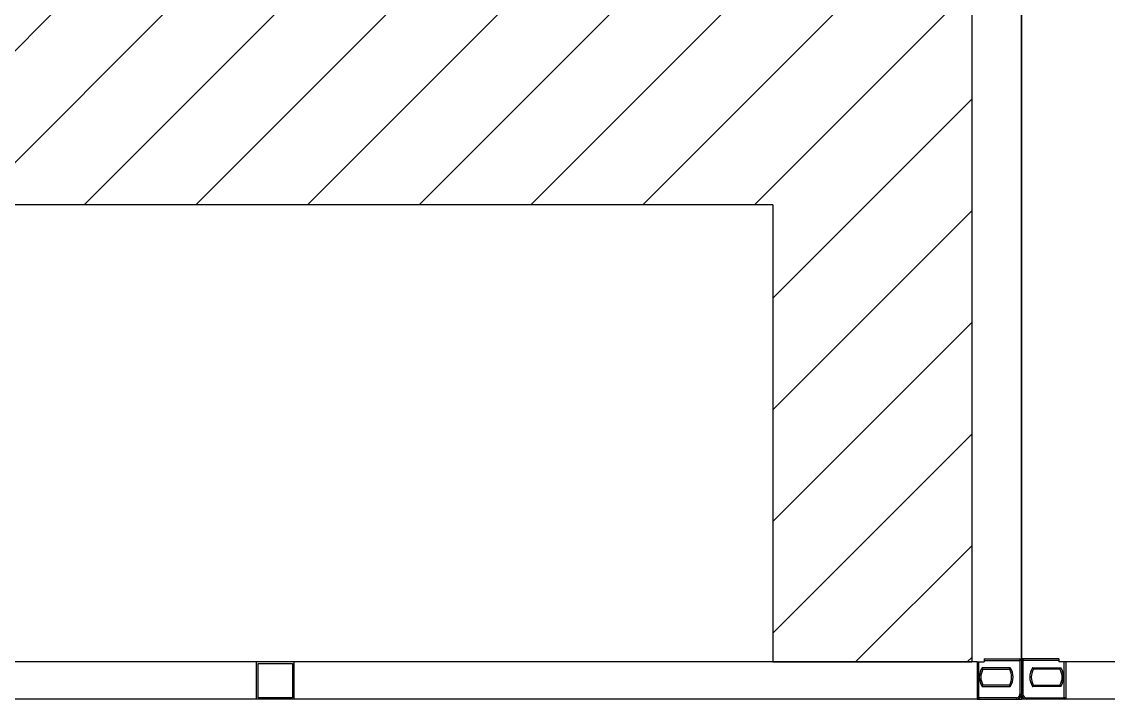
# Model space of a CAD drawing. Header units: millimetres. Extents: x 4133871 to 4440428, y -545651 to -495191.
# Drawn here: x 4274036.5 to 4274298.7, y -500723.1 to -500559.6 of the extents above; entities that cross this region are included whole.
import ezdxf

# ---------------------------------------------------------------- set-up
doc = ezdxf.new("R2010")
doc.units = ezdxf.units.MM
doc.header["$LTSCALE"] = 60

# ---------------------------------------------------------------- blocks, each defined once
blk = doc.blocks.new('KEY PLAN_NEW')
h = blk.add_hatch()
h.set_pattern_fill('ANSI31', color=253, scale=2)
h.set_pattern_definition([(45, (-1396.921, -1800.0236), (-4.490128, 4.490128), [])])
edge = h.paths.add_edge_path()
edge.add_line((-2006.862, -1075.944), (-2006.862, -1091.944))
edge.add_line((-2006.862, -1091.944), (-2067.862, -1091.944))
edge.add_line((-2067.862, -1091.944), (-2067.862, -1375.944))
edge.add_line((-2067.862, -1375.944), (-2006.862, -1375.944))
edge.add_line((-2006.862, -1375.944), (-2006.862, -1391.944))
edge.add_line((-2006.862, -1391.944), (-2007.862, -1391.944))
edge.add_line((-2007.862, -1391.944), (-2007.862, -1488.944))
edge.add_line((-2007.862, -1488.944), (-2008.306, -1488.944))
edge.add_arc((-2028.716, -1493.497), 20.912, 12.57767, 76.57873)
edge.add_line((-2023.862, -1473.157), (-2023.862, -1391.944))
edge.add_line((-2023.862, -1391.944), (-2247.862, -1391.944))
edge.add_line((-2247.862, -1391.944), (-2247.862, -1488.944))
edge.add_line((-2247.862, -1488.944), (-2263.862, -1488.944))
edge.add_line((-2263.862, -1488.944), (-2263.862, -1452.184))
edge.add_line((-2263.862, -1452.184), (-2549.862, -1452.184))
edge.add_line((-2549.862, -1452.184), (-2549.862, -1488.944))
edge.add_line((-2549.862, -1488.944), (-2565.862, -1488.944))
edge.add_line((-2565.862, -1488.944), (-2565.862, -1427.944))
edge.add_line((-2565.862, -1427.944), (-2720.862, -1427.944))
edge.add_line((-2720.862, -1427.944), (-2720.862, -1411.944))
edge.add_line((-2720.862, -1411.944), (-2623.862, -1411.944))
edge.add_line((-2623.862, -1411.944), (-2623.862, -1075.944))
edge.add_line((-2623.862, -1075.944), (-2563.862, -1075.944))
edge.add_line((-2563.862, -1075.944), (-2563.862, -1071.944))
edge.add_line((-2563.862, -1071.944), (-2547.862, -1071.944))
edge.add_line((-2547.862, -1071.944), (-2547.862, -1091.944))
edge.add_line((-2547.862, -1091.944), (-2607.862, -1091.944))
edge.add_line((-2607.862, -1091.944), (-2607.862, -1411.944))
edge.add_line((-2607.862, -1411.944), (-2549.862, -1411.944))
edge.add_line((-2549.862, -1411.944), (-2549.862, -1436.184))
edge.add_line((-2549.862, -1436.184), (-2263.862, -1436.184))
edge.add_line((-2263.862, -1436.184), (-2263.862, -1375.944))
edge.add_line((-2263.862, -1375.944), (-2083.862, -1375.944))
edge.add_line((-2083.862, -1375.944), (-2083.862, -1075.944))
edge.add_line((-2083.862, -1075.944), (-2006.862, -1075.944))
at = {"color": 253}
for p, q in [((-2247.862, -1391.944, 46), (-2247.862, -1488.944, 46)), ((-2243.862, -1488.704, 46), (-2243.862, -1435.184, 46)), ((-2243.862, -1435.184, 46), (-2243.862, -1488.704, 46)), ((-2263.862, -1452.184, 46), (-2549.862, -1452.184, 46)), ((-2263.862, -1452.184, 46), (-2263.862, -1488.944, 46)), ((-2246.862, -1488.704, 46), (-2246.862, -1488.944, 46)), ((-2243.862, -1488.704, 46), (-2243.862, -1491.944, 46)), ((-2243.862, -1488.704, 46), (-2243.862, -1491.944, 46)), ((-2240.862, -1488.704, 46), (-2240.862, -1488.944, 46)), ((-2305.362, -1488.944, 46), (-2362.362, -1488.944, 46)), ((-2302.362, -1488.944, 46), (-2305.362, -1488.944, 46)), ((-2305.362, -1491.944, 46), (-2305.362, -1488.944, 46)), ((-2305.242, -1491.824, 46), (-2305.242, -1489.064, 46)), ((-2305.242, -1489.064, 46), (-2302.482, -1489.064, 46)), ((-2302.482, -1489.064, 46), (-2302.482, -1491.824, 46)), ((-2302.362, -1488.944, 46), (-2302.362, -1491.944, 46)), ((-2247.422, -1488.944, 46), (-2302.362, -1488.944, 46)), ((-2263.862, -1488.944, 46), (-2247.862, -1488.944, 46)), ((-2247.422, -1488.944, 46), (-2246.862, -1488.944, 46)), ((-2240.302, -1488.944, 46), (-2240.862, -1488.944, 46)), ((-2185.362, -1488.944, 46), (-2240.302, -1488.944, 46)), ((-2247.422, -1491.944, 46), (-2540.302, -1491.944, 46)), ((-2302.362, -1491.944, 46), (-2305.362, -1491.944, 46)), ((-2302.482, -1491.824, 46), (-2305.242, -1491.824, 46)), ((-2302.482, -1491.824, 46), (-2305.242, -1491.824, 46)), ((-2247.422, -1491.944, 46), (-2243.862, -1491.944, 46)), ((-2240.302, -1491.944, 46), (-2243.862, -1491.944, 46)), ((-2127.422, -1491.944, 46), (-2240.302, -1491.944, 46))]:
    blk.add_line(p, q, dxfattribs=at)
at = {"color": 253, "linetype": 'Continuous'}
for p, q in [((-2246.862, -1488.704, 46), (-2243.862, -1488.704, 46)), ((-2243.982, -1488.704, 46), (-2243.982, -1488.824, 46)), ((-2240.862, -1488.704, 46), (-2243.862, -1488.704, 46)), ((-2243.742, -1488.704, 46), (-2243.742, -1488.824, 46)), ((-2247.422, -1488.944, 46), (-2247.422, -1491.944, 46)), ((-2247.302, -1491.824, 46), (-2247.302, -1488.944, 46)), ((-2244.761, -1489.409, 46), (-2247.023, -1489.409, 46)), ((-2246.957, -1489.529, 46), (-2244.827, -1489.529, 46)), ((-2246.862, -1488.824, 46), (-2243.982, -1488.824, 46)), ((-2243.862, -1488.824, 46), (-2243.982, -1488.824, 46)), ((-2243.982, -1488.824, 46), (-2243.982, -1491.534, 46)), ((-2243.862, -1488.824, 46), (-2243.742, -1488.824, 46)), ((-2240.862, -1488.824, 46), (-2243.742, -1488.824, 46)), ((-2243.742, -1488.824, 46), (-2243.742, -1491.534, 46)), ((-2242.963, -1489.409, 46), (-2240.701, -1489.409, 46)), ((-2240.767, -1489.529, 46), (-2242.897, -1489.529, 46)), ((-2240.422, -1491.824, 46), (-2240.422, -1488.944, 46)), ((-2240.302, -1488.944, 46), (-2240.302, -1491.944, 46)), ((-2247.023, -1490.919, 46), (-2244.761, -1490.919, 46)), ((-2244.827, -1490.799, 46), (-2246.957, -1490.799, 46)), ((-2240.701, -1490.919, 46), (-2242.963, -1490.919, 46)), ((-2242.897, -1490.799, 46), (-2240.767, -1490.799, 46)), ((-2247.422, -1491.824, 46), (-2247.302, -1491.824, 46)), ((-2247.302, -1491.824, 46), (-2247.302, -1491.944, 46)), ((-2244.272, -1491.824, 46), (-2247.302, -1491.824, 46)), ((-2244.272, -1491.824, 46), (-2244.272, -1491.944, 46)), ((-2243.982, -1491.534, 46), (-2243.862, -1491.534, 46)), ((-2243.982, -1491.823, 46), (-2243.982, -1491.824, 46)), ((-2243.982, -1491.824, 46), (-2243.982, -1491.824, 46)), ((-2243.742, -1491.534, 46), (-2243.862, -1491.534, 46)), ((-2243.742, -1491.823, 46), (-2243.742, -1491.824, 46)), ((-2243.742, -1491.824, 46), (-2243.742, -1491.824, 46)), ((-2243.452, -1491.824, 46), (-2243.452, -1491.944, 46)), ((-2243.452, -1491.824, 46), (-2240.422, -1491.824, 46)), ((-2240.302, -1491.824, 46), (-2240.422, -1491.824, 46)), ((-2240.422, -1491.824, 46), (-2240.422, -1491.944, 46))]:
    blk.add_line(p, q, dxfattribs=at)
for centre, radius, start, end in [((-2243.982, -1488.824, 46), 0.12, 0, 90), ((-2243.742, -1488.824, 46), 0.12, 90, 180), ((-2245.892, -1490.164, 46), 1.36, 146.27916, 213.72084), ((-2245.892, -1490.164, 46), 1.24, 149.1964, 210.8036), ((-2245.892, -1490.164, 46), 1.24, 329.1964, 30.8036), ((-2245.892, -1490.164, 46), 1.36, 326.27916, 33.72084), ((-2241.832, -1490.164, 46), 1.36, 146.27916, 213.72084), ((-2241.832, -1490.164, 46), 1.24, 149.1964, 210.8036), ((-2241.832, -1490.164, 46), 1.24, 329.1964, 30.8036), ((-2241.832, -1490.164, 46), 1.36, 326.27916, 33.72084), ((-2247.302, -1491.824, 46), 0.12, 180, 270), ((-2244.272, -1491.534, 46), 0.41, 270, 0), ((-2244.272, -1491.534, 46), 0.29, 270, 0), ((-2243.452, -1491.534, 46), 0.41, 180, 270), ((-2243.452, -1491.534, 46), 0.29, 180, 270), ((-2240.422, -1491.824, 46), 0.12, 270, 0)]:
    blk.add_arc(centre, radius, start, end, dxfattribs=at)
for points, knots in [([(-2246.957, -1489.529, 46), (-2246.957, -1489.528, 46), (-2246.957, -1489.527, 46), (-2246.958, -1489.527, 46), (-2246.959, -1489.526, 46), (-2246.959, -1489.525, 46), (-2246.959, -1489.524, 46), (-2246.959, -1489.524, 46), (-2246.96, -1489.523, 46), (-2246.96, -1489.523, 46), (-2246.961, -1489.521, 46), (-2246.962, -1489.52, 46), (-2246.964, -1489.517, 46), (-2246.965, -1489.515, 46), (-2246.966, -1489.512, 46), (-2246.967, -1489.511, 46), (-2246.968, -1489.509, 46), (-2246.968, -1489.509, 46), (-2246.969, -1489.507, 46), (-2246.969, -1489.507, 46), (-2246.971, -1489.504, 46), (-2246.972, -1489.501, 46), (-2246.975, -1489.496, 46), (-2246.977, -1489.494, 46), (-2246.979, -1489.489, 46), (-2246.98, -1489.488, 46), (-2246.981, -1489.486, 46), (-2246.981, -1489.485, 46), (-2246.982, -1489.483, 46), (-2246.983, -1489.483, 46), (-2246.985, -1489.479, 46), (-2246.987, -1489.476, 46), (-2246.99, -1489.469, 46), (-2246.992, -1489.466, 46), (-2246.996, -1489.459, 46), (-2246.997, -1489.456, 46), (-2247, -1489.451, 46), (-2247, -1489.45, 46), (-2247.001, -1489.449, 46), (-2247.002, -1489.448, 46), (-2247.003, -1489.445, 46), (-2247.004, -1489.443, 46), (-2247.007, -1489.438, 46), (-2247.009, -1489.434, 46), (-2247.013, -1489.427, 46), (-2247.015, -1489.423, 46), (-2247.018, -1489.418, 46), (-2247.019, -1489.416, 46), (-2247.02, -1489.413, 46), (-2247.021, -1489.412, 46), (-2247.022, -1489.41, 46), (-2247.022, -1489.41, 46), (-2247.023, -1489.409, 46), (-2247.023, -1489.409, 46)], [0, 0, 0, 0, 0.06206, 0.12459, 0.12459, 0.155854, 0.155854, 0.171487, 0.171487, 0.187119, 0.187119, 0.249648, 0.249648, 0.312178, 0.312178, 0.343442, 0.343442, 0.359075, 0.359075, 0.374707, 0.374707, 0.437236, 0.437236, 0.499766, 0.499766, 0.53103, 0.53103, 0.546663, 0.546663, 0.562295, 0.562295, 0.624824, 0.624824, 0.687353, 0.687353, 0.749883, 0.749883, 0.765515, 0.765515, 0.781147, 0.781147, 0.812412, 0.812412, 0.874941, 0.874941, 0.937471, 0.937471, 0.968735, 0.968735, 0.984368, 0.992184, 0.992184, 1, 1, 1, 1]), ([(-2244.827, -1489.529, 46), (-2244.827, -1489.528, 46), (-2244.826, -1489.527, 46), (-2244.826, -1489.527, 46), (-2244.825, -1489.526, 46), (-2244.825, -1489.525, 46), (-2244.824, -1489.524, 46), (-2244.824, -1489.524, 46), (-2244.824, -1489.523, 46), (-2244.824, -1489.523, 46), (-2244.823, -1489.521, 46), (-2244.822, -1489.52, 46), (-2244.82, -1489.517, 46), (-2244.819, -1489.515, 46), (-2244.817, -1489.512, 46), (-2244.817, -1489.511, 46), (-2244.816, -1489.509, 46), (-2244.815, -1489.509, 46), (-2244.815, -1489.507, 46), (-2244.814, -1489.507, 46), (-2244.813, -1489.504, 46), (-2244.811, -1489.501, 46), (-2244.809, -1489.496, 46), (-2244.807, -1489.494, 46), (-2244.805, -1489.489, 46), (-2244.804, -1489.488, 46), (-2244.803, -1489.486, 46), (-2244.802, -1489.485, 46), (-2244.801, -1489.483, 46), (-2244.801, -1489.483, 46), (-2244.799, -1489.479, 46), (-2244.797, -1489.476, 46), (-2244.793, -1489.469, 46), (-2244.792, -1489.466, 46), (-2244.788, -1489.459, 46), (-2244.786, -1489.456, 46), (-2244.784, -1489.451, 46), (-2244.783, -1489.45, 46), (-2244.782, -1489.449, 46), (-2244.782, -1489.448, 46), (-2244.78, -1489.445, 46), (-2244.779, -1489.443, 46), (-2244.776, -1489.438, 46), (-2244.774, -1489.434, 46), (-2244.771, -1489.427, 46), (-2244.769, -1489.423, 46), (-2244.766, -1489.418, 46), (-2244.765, -1489.416, 46), (-2244.763, -1489.413, 46), (-2244.762, -1489.412, 46), (-2244.762, -1489.41, 46), (-2244.761, -1489.41, 46), (-2244.761, -1489.409, 46), (-2244.761, -1489.409, 46)], [0, 0, 0, 0, 0.06206, 0.12459, 0.12459, 0.155854, 0.155854, 0.171487, 0.171487, 0.187119, 0.187119, 0.249648, 0.249648, 0.312178, 0.312178, 0.343442, 0.343442, 0.359075, 0.359075, 0.374707, 0.374707, 0.437236, 0.437236, 0.499766, 0.499766, 0.53103, 0.53103, 0.546663, 0.546663, 0.562295, 0.562295, 0.624824, 0.624824, 0.687353, 0.687353, 0.749883, 0.749883, 0.765515, 0.765515, 0.781147, 0.781147, 0.812412, 0.812412, 0.874941, 0.874941, 0.937471, 0.937471, 0.968735, 0.968735, 0.984368, 0.992184, 0.992184, 1, 1, 1, 1]), ([(-2242.897, -1489.529, 46), (-2242.897, -1489.528, 46), (-2242.897, -1489.527, 46), (-2242.898, -1489.527, 46), (-2242.899, -1489.526, 46), (-2242.899, -1489.525, 46), (-2242.899, -1489.524, 46), (-2242.899, -1489.524, 46), (-2242.9, -1489.523, 46), (-2242.9, -1489.523, 46), (-2242.901, -1489.521, 46), (-2242.902, -1489.52, 46), (-2242.904, -1489.517, 46), (-2242.905, -1489.515, 46), (-2242.906, -1489.512, 46), (-2242.907, -1489.511, 46), (-2242.908, -1489.509, 46), (-2242.908, -1489.509, 46), (-2242.909, -1489.507, 46), (-2242.909, -1489.507, 46), (-2242.911, -1489.504, 46), (-2242.912, -1489.501, 46), (-2242.915, -1489.496, 46), (-2242.917, -1489.494, 46), (-2242.919, -1489.489, 46), (-2242.92, -1489.488, 46), (-2242.921, -1489.486, 46), (-2242.921, -1489.485, 46), (-2242.922, -1489.483, 46), (-2242.923, -1489.483, 46), (-2242.925, -1489.479, 46), (-2242.927, -1489.476, 46), (-2242.93, -1489.469, 46), (-2242.932, -1489.466, 46), (-2242.936, -1489.459, 46), (-2242.937, -1489.456, 46), (-2242.94, -1489.451, 46), (-2242.94, -1489.45, 46), (-2242.941, -1489.449, 46), (-2242.942, -1489.448, 46), (-2242.943, -1489.445, 46), (-2242.944, -1489.443, 46), (-2242.947, -1489.438, 46), (-2242.949, -1489.434, 46), (-2242.953, -1489.427, 46), (-2242.955, -1489.423, 46), (-2242.958, -1489.418, 46), (-2242.959, -1489.416, 46), (-2242.96, -1489.413, 46), (-2242.961, -1489.412, 46), (-2242.962, -1489.41, 46), (-2242.962, -1489.41, 46), (-2242.963, -1489.409, 46), (-2242.963, -1489.409, 46)], [0, 0, 0, 0, 0.06206, 0.12459, 0.12459, 0.155854, 0.155854, 0.171487, 0.171487, 0.187119, 0.187119, 0.249648, 0.249648, 0.312178, 0.312178, 0.343442, 0.343442, 0.359075, 0.359075, 0.374707, 0.374707, 0.437236, 0.437236, 0.499766, 0.499766, 0.53103, 0.53103, 0.546663, 0.546663, 0.562295, 0.562295, 0.624824, 0.624824, 0.687353, 0.687353, 0.749883, 0.749883, 0.765515, 0.765515, 0.781147, 0.781147, 0.812412, 0.812412, 0.874941, 0.874941, 0.937471, 0.937471, 0.968735, 0.968735, 0.984368, 0.992184, 0.992184, 1, 1, 1, 1]), ([(-2240.767, -1489.529, 46), (-2240.767, -1489.528, 46), (-2240.766, -1489.527, 46), (-2240.766, -1489.527, 46), (-2240.765, -1489.526, 46), (-2240.765, -1489.525, 46), (-2240.764, -1489.524, 46), (-2240.764, -1489.524, 46), (-2240.764, -1489.523, 46), (-2240.764, -1489.523, 46), (-2240.763, -1489.521, 46), (-2240.762, -1489.52, 46), (-2240.76, -1489.517, 46), (-2240.759, -1489.515, 46), (-2240.757, -1489.512, 46), (-2240.757, -1489.511, 46), (-2240.756, -1489.509, 46), (-2240.755, -1489.509, 46), (-2240.755, -1489.507, 46), (-2240.754, -1489.507, 46), (-2240.753, -1489.504, 46), (-2240.751, -1489.501, 46), (-2240.748, -1489.496, 46), (-2240.747, -1489.494, 46), (-2240.745, -1489.489, 46), (-2240.744, -1489.488, 46), (-2240.743, -1489.486, 46), (-2240.742, -1489.485, 46), (-2240.741, -1489.483, 46), (-2240.741, -1489.483, 46), (-2240.739, -1489.479, 46), (-2240.737, -1489.476, 46), (-2240.733, -1489.469, 46), (-2240.732, -1489.466, 46), (-2240.728, -1489.459, 46), (-2240.726, -1489.456, 46), (-2240.724, -1489.451, 46), (-2240.723, -1489.45, 46), (-2240.722, -1489.449, 46), (-2240.722, -1489.448, 46), (-2240.72, -1489.445, 46), (-2240.719, -1489.443, 46), (-2240.716, -1489.438, 46), (-2240.714, -1489.434, 46), (-2240.711, -1489.427, 46), (-2240.709, -1489.423, 46), (-2240.706, -1489.418, 46), (-2240.705, -1489.416, 46), (-2240.703, -1489.413, 46), (-2240.702, -1489.412, 46), (-2240.702, -1489.41, 46), (-2240.701, -1489.41, 46), (-2240.701, -1489.409, 46), (-2240.701, -1489.409, 46)], [0, 0, 0, 0, 0.06206, 0.12459, 0.12459, 0.155854, 0.155854, 0.171487, 0.171487, 0.187119, 0.187119, 0.249648, 0.249648, 0.312178, 0.312178, 0.343442, 0.343442, 0.359075, 0.359075, 0.374707, 0.374707, 0.437236, 0.437236, 0.499766, 0.499766, 0.53103, 0.53103, 0.546663, 0.546663, 0.562295, 0.562295, 0.624824, 0.624824, 0.687353, 0.687353, 0.749883, 0.749883, 0.765515, 0.765515, 0.781147, 0.781147, 0.812412, 0.812412, 0.874941, 0.874941, 0.937471, 0.937471, 0.968735, 0.968735, 0.984368, 0.992184, 0.992184, 1, 1, 1, 1]), ([(-2247.023, -1490.919, 46), (-2247.023, -1490.918, 46), (-2247.022, -1490.918, 46), (-2247.022, -1490.917, 46), (-2247.021, -1490.915, 46), (-2247.02, -1490.914, 46), (-2247.019, -1490.911, 46), (-2247.018, -1490.909, 46), (-2247.015, -1490.904, 46), (-2247.013, -1490.9, 46), (-2247.009, -1490.893, 46), (-2247.007, -1490.889, 46), (-2247.004, -1490.884, 46), (-2247.003, -1490.882, 46), (-2247.002, -1490.879, 46), (-2247.001, -1490.879, 46), (-2247, -1490.877, 46), (-2247, -1490.876, 46), (-2246.997, -1490.871, 46), (-2246.996, -1490.868, 46), (-2246.992, -1490.861, 46), (-2246.99, -1490.858, 46), (-2246.987, -1490.852, 46), (-2246.985, -1490.848, 46), (-2246.983, -1490.845, 46), (-2246.982, -1490.844, 46), (-2246.981, -1490.842, 46), (-2246.981, -1490.842, 46), (-2246.98, -1490.839, 46), (-2246.979, -1490.838, 46), (-2246.977, -1490.834, 46), (-2246.975, -1490.831, 46), (-2246.972, -1490.826, 46), (-2246.971, -1490.823, 46), (-2246.969, -1490.82, 46), (-2246.969, -1490.82, 46), (-2246.968, -1490.819, 46), (-2246.968, -1490.818, 46), (-2246.967, -1490.816, 46), (-2246.966, -1490.815, 46), (-2246.965, -1490.812, 46), (-2246.964, -1490.811, 46), (-2246.962, -1490.807, 46), (-2246.961, -1490.806, 46), (-2246.96, -1490.804, 46), (-2246.96, -1490.804, 46), (-2246.959, -1490.803, 46), (-2246.959, -1490.803, 46), (-2246.959, -1490.802, 46), (-2246.959, -1490.802, 46), (-2246.958, -1490.8, 46), (-2246.957, -1490.8, 46), (-2246.957, -1490.799, 46), (-2246.957, -1490.799, 46)], [0, 0, 0, 0, 0.00782, 0.00782, 0.015639, 0.031279, 0.031279, 0.062557, 0.062557, 0.125114, 0.125114, 0.187671, 0.187671, 0.21895, 0.21895, 0.234589, 0.234589, 0.250228, 0.250228, 0.312785, 0.312785, 0.375342, 0.375342, 0.437899, 0.437899, 0.453538, 0.453538, 0.469178, 0.469178, 0.500456, 0.500456, 0.563013, 0.563013, 0.62557, 0.62557, 0.641209, 0.641209, 0.656849, 0.656849, 0.688127, 0.688127, 0.750684, 0.750684, 0.813241, 0.813241, 0.828881, 0.828881, 0.84452, 0.84452, 0.875798, 0.875798, 0.938355, 1, 1, 1, 1]), ([(-2244.761, -1490.919, 46), (-2244.761, -1490.918, 46), (-2244.761, -1490.918, 46), (-2244.762, -1490.917, 46), (-2244.762, -1490.915, 46), (-2244.763, -1490.914, 46), (-2244.765, -1490.911, 46), (-2244.766, -1490.909, 46), (-2244.769, -1490.904, 46), (-2244.771, -1490.9, 46), (-2244.774, -1490.893, 46), (-2244.776, -1490.889, 46), (-2244.779, -1490.884, 46), (-2244.78, -1490.882, 46), (-2244.782, -1490.879, 46), (-2244.782, -1490.879, 46), (-2244.783, -1490.877, 46), (-2244.784, -1490.876, 46), (-2244.786, -1490.871, 46), (-2244.788, -1490.868, 46), (-2244.792, -1490.861, 46), (-2244.793, -1490.858, 46), (-2244.797, -1490.852, 46), (-2244.799, -1490.848, 46), (-2244.801, -1490.845, 46), (-2244.801, -1490.844, 46), (-2244.802, -1490.842, 46), (-2244.803, -1490.842, 46), (-2244.804, -1490.839, 46), (-2244.805, -1490.838, 46), (-2244.807, -1490.834, 46), (-2244.809, -1490.831, 46), (-2244.811, -1490.826, 46), (-2244.813, -1490.823, 46), (-2244.814, -1490.82, 46), (-2244.815, -1490.82, 46), (-2244.815, -1490.819, 46), (-2244.816, -1490.818, 46), (-2244.817, -1490.816, 46), (-2244.817, -1490.815, 46), (-2244.819, -1490.812, 46), (-2244.82, -1490.811, 46), (-2244.822, -1490.807, 46), (-2244.823, -1490.806, 46), (-2244.824, -1490.804, 46), (-2244.824, -1490.804, 46), (-2244.824, -1490.803, 46), (-2244.824, -1490.803, 46), (-2244.825, -1490.802, 46), (-2244.825, -1490.802, 46), (-2244.826, -1490.8, 46), (-2244.826, -1490.8, 46), (-2244.827, -1490.799, 46), (-2244.827, -1490.799, 46)], [0, 0, 0, 0, 0.00782, 0.00782, 0.015639, 0.031279, 0.031279, 0.062557, 0.062557, 0.125114, 0.125114, 0.187671, 0.187671, 0.21895, 0.21895, 0.234589, 0.234589, 0.250228, 0.250228, 0.312785, 0.312785, 0.375342, 0.375342, 0.437899, 0.437899, 0.453538, 0.453538, 0.469178, 0.469178, 0.500456, 0.500456, 0.563013, 0.563013, 0.62557, 0.62557, 0.641209, 0.641209, 0.656849, 0.656849, 0.688127, 0.688127, 0.750684, 0.750684, 0.813241, 0.813241, 0.828881, 0.828881, 0.84452, 0.84452, 0.875798, 0.875798, 0.938355, 1, 1, 1, 1]), ([(-2242.963, -1490.919, 46), (-2242.963, -1490.918, 46), (-2242.962, -1490.918, 46), (-2242.962, -1490.917, 46), (-2242.961, -1490.915, 46), (-2242.96, -1490.914, 46), (-2242.959, -1490.911, 46), (-2242.958, -1490.909, 46), (-2242.955, -1490.904, 46), (-2242.953, -1490.9, 46), (-2242.949, -1490.893, 46), (-2242.947, -1490.889, 46), (-2242.944, -1490.884, 46), (-2242.943, -1490.882, 46), (-2242.942, -1490.879, 46), (-2242.941, -1490.879, 46), (-2242.94, -1490.877, 46), (-2242.94, -1490.876, 46), (-2242.937, -1490.871, 46), (-2242.936, -1490.868, 46), (-2242.932, -1490.861, 46), (-2242.93, -1490.858, 46), (-2242.927, -1490.852, 46), (-2242.925, -1490.848, 46), (-2242.923, -1490.845, 46), (-2242.922, -1490.844, 46), (-2242.921, -1490.842, 46), (-2242.921, -1490.842, 46), (-2242.92, -1490.839, 46), (-2242.919, -1490.838, 46), (-2242.917, -1490.834, 46), (-2242.915, -1490.831, 46), (-2242.912, -1490.826, 46), (-2242.911, -1490.823, 46), (-2242.909, -1490.82, 46), (-2242.909, -1490.82, 46), (-2242.908, -1490.819, 46), (-2242.908, -1490.818, 46), (-2242.907, -1490.816, 46), (-2242.906, -1490.815, 46), (-2242.905, -1490.812, 46), (-2242.904, -1490.811, 46), (-2242.902, -1490.807, 46), (-2242.901, -1490.806, 46), (-2242.9, -1490.804, 46), (-2242.9, -1490.804, 46), (-2242.899, -1490.803, 46), (-2242.899, -1490.803, 46), (-2242.899, -1490.802, 46), (-2242.899, -1490.802, 46), (-2242.898, -1490.8, 46), (-2242.897, -1490.8, 46), (-2242.897, -1490.799, 46), (-2242.897, -1490.799, 46)], [0, 0, 0, 0, 0.00782, 0.00782, 0.015639, 0.031279, 0.031279, 0.062557, 0.062557, 0.125114, 0.125114, 0.187671, 0.187671, 0.21895, 0.21895, 0.234589, 0.234589, 0.250228, 0.250228, 0.312785, 0.312785, 0.375342, 0.375342, 0.437899, 0.437899, 0.453538, 0.453538, 0.469178, 0.469178, 0.500456, 0.500456, 0.563013, 0.563013, 0.62557, 0.62557, 0.641209, 0.641209, 0.656849, 0.656849, 0.688127, 0.688127, 0.750684, 0.750684, 0.813241, 0.813241, 0.828881, 0.828881, 0.84452, 0.84452, 0.875798, 0.875798, 0.938355, 1, 1, 1, 1]), ([(-2240.701, -1490.919, 46), (-2240.701, -1490.918, 46), (-2240.701, -1490.918, 46), (-2240.702, -1490.917, 46), (-2240.702, -1490.915, 46), (-2240.703, -1490.914, 46), (-2240.705, -1490.911, 46), (-2240.706, -1490.909, 46), (-2240.709, -1490.904, 46), (-2240.711, -1490.9, 46), (-2240.714, -1490.893, 46), (-2240.716, -1490.889, 46), (-2240.719, -1490.884, 46), (-2240.72, -1490.882, 46), (-2240.722, -1490.879, 46), (-2240.722, -1490.879, 46), (-2240.723, -1490.877, 46), (-2240.724, -1490.876, 46), (-2240.726, -1490.871, 46), (-2240.728, -1490.868, 46), (-2240.732, -1490.861, 46), (-2240.733, -1490.858, 46), (-2240.737, -1490.852, 46), (-2240.739, -1490.848, 46), (-2240.741, -1490.845, 46), (-2240.741, -1490.844, 46), (-2240.742, -1490.842, 46), (-2240.743, -1490.842, 46), (-2240.744, -1490.839, 46), (-2240.745, -1490.838, 46), (-2240.747, -1490.834, 46), (-2240.748, -1490.831, 46), (-2240.751, -1490.826, 46), (-2240.753, -1490.823, 46), (-2240.754, -1490.82, 46), (-2240.755, -1490.82, 46), (-2240.755, -1490.819, 46), (-2240.756, -1490.818, 46), (-2240.757, -1490.816, 46), (-2240.757, -1490.815, 46), (-2240.759, -1490.812, 46), (-2240.76, -1490.811, 46), (-2240.762, -1490.807, 46), (-2240.763, -1490.806, 46), (-2240.764, -1490.804, 46), (-2240.764, -1490.804, 46), (-2240.764, -1490.803, 46), (-2240.764, -1490.803, 46), (-2240.765, -1490.802, 46), (-2240.765, -1490.802, 46), (-2240.766, -1490.8, 46), (-2240.766, -1490.8, 46), (-2240.767, -1490.799, 46), (-2240.767, -1490.799, 46)], [0, 0, 0, 0, 0.00782, 0.00782, 0.015639, 0.031279, 0.031279, 0.062557, 0.062557, 0.125114, 0.125114, 0.187671, 0.187671, 0.21895, 0.21895, 0.234589, 0.234589, 0.250228, 0.250228, 0.312785, 0.312785, 0.375342, 0.375342, 0.437899, 0.437899, 0.453538, 0.453538, 0.469178, 0.469178, 0.500456, 0.500456, 0.563013, 0.563013, 0.62557, 0.62557, 0.641209, 0.641209, 0.656849, 0.656849, 0.688127, 0.688127, 0.750684, 0.750684, 0.813241, 0.813241, 0.828881, 0.828881, 0.84452, 0.84452, 0.875798, 0.875798, 0.938355, 1, 1, 1, 1])]:
    blk.add_open_spline(points, degree=3, knots=knots, dxfattribs=at)

msp = doc.modelspace()

# ---------------------------------------------------------------- block references
at = {"xscale": 3, "yscale": 3, "zscale": 3}
msp.add_blockref('KEY PLAN_NEW', (4281009.3, -496247.22), dxfattribs=at)

doc.saveas('drawing.dxf')
